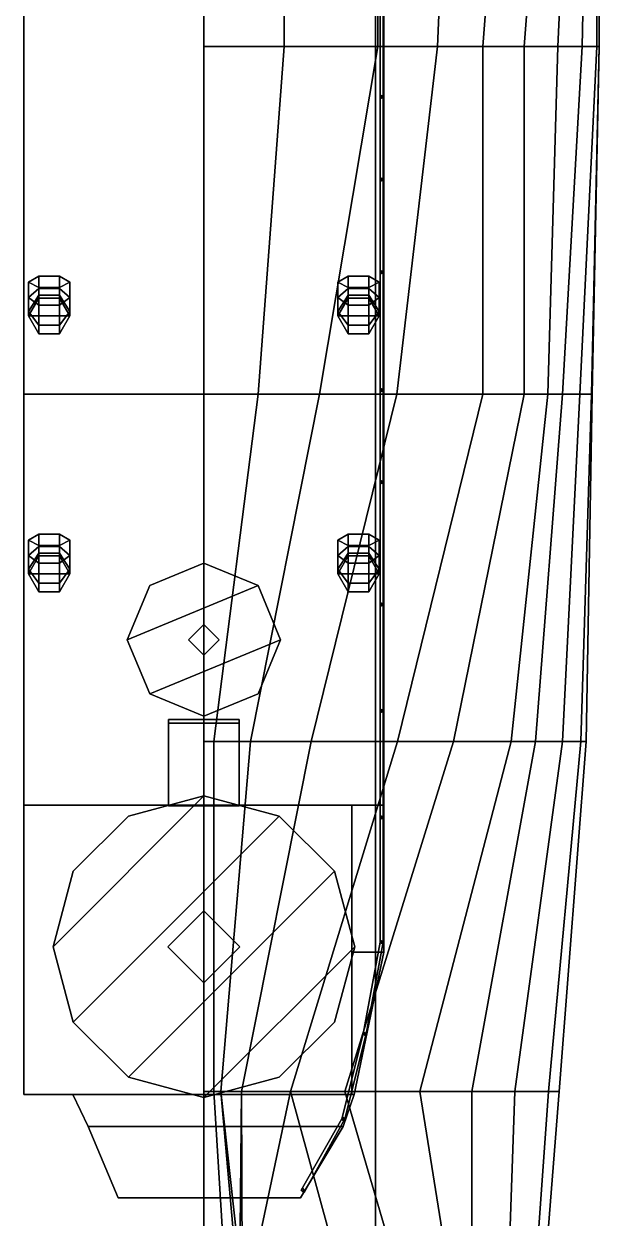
# Model space of a CAD drawing. Extents: x -5.2 to 5.2, y -31.7 to 31.7.
# Drawn here: x -2.35 to 5.16, y -20.73 to -5.12 of the extents above; entities that cross this region are included whole.
import ezdxf

# ---------------------------------------------------------------- set-up
doc = ezdxf.new("R2010")
doc.units = 0
doc.layers.get('0').update_dxf_attribs({"linetype": 'CONTINUOUS'})
doc.layers.add('RAILINGS', color=6, linetype='CONTINUOUS')

msp = doc.modelspace()

# ---------------------------------------------------------------- linework, layer by layer
for points in [[(1.05, -0.89, -4.94), (1.05, -5.42, -4.91), (0, -5.42, -5.06), (0, -0.89, -5.04)], [(0, -0.89, 0.71), (0, -5.42, 0.74), (2.24, -5.42, 0.68), (2.24, -0.89, 0.65)], [(2.27, -0.89, -4.73), (2.27, -5.42, -4.7), (1.05, -5.42, -4.91), (1.05, -0.89, -4.94)], [(2.24, -5.42, 0.68), (5.16, -5.42, 0.51), (5.14, -0.89, 0.48), (2.24, -0.89, 0.65)], [(3.24, -0.89, -4.45), (3.05, -5.42, -4.41), (2.27, -5.42, -4.7), (2.27, -0.89, -4.73)], [(3.99, -0.89, -4.12), (3.64, -5.42, -4.09), (3.05, -5.42, -4.41), (3.24, -0.89, -4.45)], [(4.53, -0.89, -3.63), (4.18, -5.42, -3.6), (3.64, -5.42, -4.09), (3.99, -0.89, -4.12)], [(4.83, -0.89, -3.08), (4.62, -5.42, -3.05), (4.18, -5.42, -3.6), (4.53, -0.89, -3.63)], [(5.03, -0.89, -2.33), (4.94, -5.42, -2.3), (4.62, -5.42, -3.05), (4.83, -0.89, -3.08)], [(5.13, -0.89, -1.41), (5.13, -5.42, -1.38), (4.94, -5.42, -2.3), (5.03, -0.89, -2.33)], [(5.14, -0.89, 0.48), (5.16, -5.42, 0.51), (5.13, -5.42, -1.38), (5.13, -0.89, -1.41)], [(-2.35, -4.83, 0.67), (-2.35, -9.96, 0.8), (-2.35, -9.96, 3.11), (-2.35, -4.83, 2.85)], [(-2.35, -4.83, 2.85), (-2.35, -9.96, 3.11), (2.35, -9.96, 3.11), (2.35, -4.83, 2.85)], [(2.35, -9.96, 3.11), (2.35, -9.96, 0.8), (2.35, -4.83, 0.67), (2.35, -4.83, 2.85)], [(1.05, -5.42, -4.91), (0.71, -9.96, -4.97), (0, -9.96, -5.09), (0, -5.42, -5.06)], [(0, -5.42, 0.74), (0, -9.96, 0.87), (2.24, -9.96, 0.81), (2.24, -5.42, 0.68)], [(2.27, -5.42, -4.7), (1.51, -9.96, -4.7), (0.71, -9.96, -4.97), (1.05, -5.42, -4.91)], [(3.05, -5.42, -4.41), (2.52, -9.96, -4.1), (1.51, -9.96, -4.7), (2.27, -5.42, -4.7)], [(2.24, -9.96, 0.81), (5.07, -9.96, 0.7), (5.16, -5.42, 0.51), (2.24, -5.42, 0.68)], [(3.64, -5.42, -4.09), (3.64, -9.96, -3.2), (2.52, -9.96, -4.1), (3.05, -5.42, -4.41)], [(4.18, -5.42, -3.6), (4.18, -9.96, -2.55), (3.64, -9.96, -3.2), (3.64, -5.42, -4.09)], [(4.62, -5.42, -3.05), (4.49, -9.96, -2.01), (4.18, -9.96, -2.55), (4.18, -5.42, -3.6)], [(4.94, -5.42, -2.3), (4.68, -9.96, -1.57), (4.49, -9.96, -2.01), (4.62, -5.42, -3.05)], [(5.13, -5.42, -1.38), (4.91, -9.96, -0.7), (4.68, -9.96, -1.57), (4.94, -5.42, -2.3)], [(5.16, -5.42, 0.51), (5.06, -9.96, 0.38), (4.91, -9.96, -0.7), (5.13, -5.42, -1.38)], [(5.16, -5.42, 0.51), (5.07, -9.96, 0.7), (5.06, -9.96, 0.38), (5.16, -5.42, 0.51)], [(-2.155, -8.42, 4.97), (-2.29, -8.5, 4.53), (-2.29, -8.7, 4.53), (-2.155, -8.8, 4.89)], [(-2.29, -8.5, 4.53), (-2.155, -8.42, 4.97), (-2.155, -8.8, 4.89), (-2.29, -8.7, 4.53)], [(-1.885, -8.42, 4.97), (-2.155, -8.42, 4.97), (-2.155, -8.8, 4.89), (-1.885, -8.8, 4.89)], [(-2.155, -8.42, 4.97), (-1.885, -8.42, 4.97), (-1.885, -8.8, 4.89), (-2.155, -8.8, 4.89)], [(-1.75, -8.5, 4.53), (-1.885, -8.42, 4.97), (-1.885, -8.8, 4.89), (-1.75, -8.7, 4.53)], [(-1.885, -8.42, 4.97), (-1.75, -8.5, 4.53), (-1.75, -8.7, 4.53), (-1.885, -8.8, 4.89)], [(1.885, -8.42, 4.97), (1.75, -8.5, 4.53), (1.75, -8.7, 4.53), (1.885, -8.8, 4.89)], [(1.75, -8.5, 4.53), (1.885, -8.42, 4.97), (1.885, -8.8, 4.89), (1.75, -8.7, 4.53)], [(2.155, -8.42, 4.97), (1.885, -8.42, 4.97), (1.885, -8.8, 4.89), (2.155, -8.8, 4.89)], [(1.885, -8.42, 4.97), (2.155, -8.42, 4.97), (2.155, -8.8, 4.89), (1.885, -8.8, 4.89)], [(2.29, -8.5, 4.53), (2.155, -8.42, 4.97), (2.155, -8.8, 4.89), (2.29, -8.7, 4.53)], [(2.155, -8.42, 4.97), (2.29, -8.5, 4.53), (2.29, -8.7, 4.53), (2.155, -8.8, 4.89)], [(-2.29, -8.5, 4.53), (-2.155, -8.57, 4.11), (-2.155, -8.58, 4.11), (-2.29, -8.7, 4.53)], [(-2.155, -8.57, 4.11), (-2.29, -8.5, 4.53), (-2.29, -8.7, 4.53), (-2.155, -8.58, 4.11)], [(-2.155, -8.67, 4.06), (-2.29, -8.88, 4.37), (-2.29, -8.7, 4.53), (-2.155, -8.58, 4.11)], [(-2.29, -8.88, 4.37), (-2.155, -8.67, 4.06), (-2.155, -8.58, 4.11), (-2.29, -8.7, 4.53)], [(-2.155, -8.57, 4.11), (-1.885, -8.57, 4.11), (-1.885, -8.58, 4.11), (-2.155, -8.58, 4.11)], [(-1.885, -8.57, 4.11), (-2.155, -8.57, 4.11), (-2.155, -8.58, 4.11), (-1.885, -8.58, 4.11)], [(-1.885, -8.67, 4.06), (-2.155, -8.67, 4.06), (-2.155, -8.58, 4.11), (-1.885, -8.58, 4.11)], [(-2.155, -8.67, 4.06), (-1.885, -8.67, 4.06), (-1.885, -8.58, 4.11), (-2.155, -8.58, 4.11)], [(-1.885, -8.57, 4.11), (-1.75, -8.5, 4.53), (-1.75, -8.7, 4.53), (-1.885, -8.58, 4.11)], [(-1.75, -8.5, 4.53), (-1.885, -8.57, 4.11), (-1.885, -8.58, 4.11), (-1.75, -8.7, 4.53)], [(-1.75, -8.88, 4.37), (-1.885, -8.67, 4.06), (-1.885, -8.58, 4.11), (-1.75, -8.7, 4.53)], [(-1.885, -8.67, 4.06), (-1.75, -8.88, 4.37), (-1.75, -8.7, 4.53), (-1.885, -8.58, 4.11)], [(1.75, -8.5, 4.53), (1.885, -8.57, 4.11), (1.885, -8.58, 4.11), (1.75, -8.7, 4.53)], [(1.885, -8.57, 4.11), (1.75, -8.5, 4.53), (1.75, -8.7, 4.53), (1.885, -8.58, 4.11)], [(1.885, -8.67, 4.06), (1.75, -8.88, 4.37), (1.75, -8.7, 4.53), (1.885, -8.58, 4.11)], [(1.75, -8.88, 4.37), (1.885, -8.67, 4.06), (1.885, -8.58, 4.11), (1.75, -8.7, 4.53)], [(1.885, -8.57, 4.11), (2.155, -8.57, 4.11), (2.155, -8.58, 4.11), (1.885, -8.58, 4.11)], [(2.155, -8.57, 4.11), (1.885, -8.57, 4.11), (1.885, -8.58, 4.11), (2.155, -8.58, 4.11)], [(2.155, -8.67, 4.06), (1.885, -8.67, 4.06), (1.885, -8.58, 4.11), (2.155, -8.58, 4.11)], [(1.885, -8.67, 4.06), (2.155, -8.67, 4.06), (2.155, -8.58, 4.11), (1.885, -8.58, 4.11)], [(2.155, -8.57, 4.11), (2.29, -8.5, 4.53), (2.29, -8.7, 4.53), (2.155, -8.58, 4.11)], [(2.29, -8.5, 4.53), (2.155, -8.57, 4.11), (2.155, -8.58, 4.11), (2.29, -8.7, 4.53)], [(2.29, -8.88, 4.37), (2.155, -8.67, 4.06), (2.155, -8.58, 4.11), (2.29, -8.7, 4.53)], [(2.155, -8.67, 4.06), (2.29, -8.88, 4.37), (2.29, -8.7, 4.53), (2.155, -8.58, 4.11)], [(-2.155, -8.706, 3.96), (-2.29, -8.94, 4.16), (-2.29, -8.88, 4.37), (-2.155, -8.67, 4.06)], [(-2.29, -8.94, 4.16), (-2.155, -8.706, 3.96), (-2.155, -8.67, 4.06), (-2.29, -8.88, 4.37)], [(-2.29, -8.88, 4.37), (-2.155, -9.06, 4.66), (-2.155, -8.8, 4.89), (-2.29, -8.7, 4.53)], [(-2.155, -9.06, 4.66), (-2.29, -8.88, 4.37), (-2.29, -8.7, 4.53), (-2.155, -8.8, 4.89)], [(-2.155, -8.706, 3.04), (-2.29, -8.94, 3.05), (-2.29, -8.94, 4.16), (-2.155, -8.706, 3.96)], [(-1.885, -8.706, 3.96), (-2.155, -8.706, 3.96), (-2.29, -8.94, 4.16), (-1.75, -8.94, 4.16)], [(-1.885, -8.706, 3.96), (-2.155, -8.706, 3.96), (-2.155, -8.67, 4.06), (-1.885, -8.67, 4.06)], [(-2.155, -8.706, 3.96), (-1.885, -8.706, 3.96), (-1.885, -8.67, 4.06), (-2.155, -8.67, 4.06)], [(-1.885, -8.706, 3.04), (-2.155, -8.706, 3.04), (-2.155, -8.706, 3.96), (-1.885, -8.706, 3.96)], [(-1.75, -8.94, 4.16), (-1.885, -8.706, 3.96), (-1.885, -8.67, 4.06), (-1.75, -8.88, 4.37)], [(-1.885, -8.706, 3.96), (-1.75, -8.94, 4.16), (-1.75, -8.88, 4.37), (-1.885, -8.67, 4.06)], [(-1.885, -9.06, 4.66), (-1.75, -8.88, 4.37), (-1.75, -8.7, 4.53), (-1.885, -8.8, 4.89)], [(-1.75, -8.88, 4.37), (-1.885, -9.06, 4.66), (-1.885, -8.8, 4.89), (-1.75, -8.7, 4.53)], [(-1.75, -8.94, 3.05), (-1.885, -8.706, 3.04), (-1.885, -8.706, 3.96), (-1.75, -8.94, 4.16)], [(1.885, -8.706, 3.96), (1.75, -8.94, 4.16), (1.75, -8.88, 4.37), (1.885, -8.67, 4.06)], [(1.75, -8.94, 4.16), (1.885, -8.706, 3.96), (1.885, -8.67, 4.06), (1.75, -8.88, 4.37)], [(1.75, -8.88, 4.37), (1.885, -9.06, 4.66), (1.885, -8.8, 4.89), (1.75, -8.7, 4.53)], [(1.885, -9.06, 4.66), (1.75, -8.88, 4.37), (1.75, -8.7, 4.53), (1.885, -8.8, 4.89)], [(1.885, -8.706, 3.04), (1.75, -8.94, 3.05), (1.75, -8.94, 4.16), (1.885, -8.706, 3.96)], [(2.155, -8.706, 3.96), (1.885, -8.706, 3.96), (1.75, -8.94, 4.16), (2.29, -8.94, 4.16)], [(2.155, -8.706, 3.96), (1.885, -8.706, 3.96), (1.885, -8.67, 4.06), (2.155, -8.67, 4.06)], [(1.885, -8.706, 3.96), (2.155, -8.706, 3.96), (2.155, -8.67, 4.06), (1.885, -8.67, 4.06)], [(2.155, -8.706, 3.04), (1.885, -8.706, 3.04), (1.885, -8.706, 3.96), (2.155, -8.706, 3.96)], [(2.29, -8.94, 4.16), (2.155, -8.706, 3.96), (2.155, -8.67, 4.06), (2.29, -8.88, 4.37)], [(2.155, -8.706, 3.96), (2.29, -8.94, 4.16), (2.29, -8.88, 4.37), (2.155, -8.67, 4.06)], [(2.155, -9.06, 4.66), (2.29, -8.88, 4.37), (2.29, -8.7, 4.53), (2.155, -8.8, 4.89)], [(2.29, -8.88, 4.37), (2.155, -9.06, 4.66), (2.155, -8.8, 4.89), (2.29, -8.7, 4.53)], [(2.29, -8.94, 3.05), (2.155, -8.706, 3.04), (2.155, -8.706, 3.96), (2.29, -8.94, 4.16)], [(-2.29, -8.94, 4.16), (-2.155, -9.174, 4.35), (-2.155, -9.06, 4.66), (-2.29, -8.88, 4.37)], [(-2.155, -9.174, 4.35), (-2.29, -8.94, 4.16), (-2.29, -8.88, 4.37), (-2.155, -9.06, 4.66)], [(-2.155, -9.06, 4.66), (-1.885, -9.06, 4.66), (-1.885, -8.8, 4.89), (-2.155, -8.8, 4.89)], [(-1.885, -9.06, 4.66), (-2.155, -9.06, 4.66), (-2.155, -8.8, 4.89), (-1.885, -8.8, 4.89)], [(-1.885, -9.174, 4.35), (-1.75, -8.94, 4.16), (-1.75, -8.88, 4.37), (-1.885, -9.06, 4.66)], [(-1.75, -8.94, 4.16), (-1.885, -9.174, 4.35), (-1.885, -9.06, 4.66), (-1.75, -8.88, 4.37)], [(1.75, -8.94, 4.16), (1.885, -9.174, 4.35), (1.885, -9.06, 4.66), (1.75, -8.88, 4.37)], [(1.885, -9.174, 4.35), (1.75, -8.94, 4.16), (1.75, -8.88, 4.37), (1.885, -9.06, 4.66)], [(1.885, -9.06, 4.66), (2.155, -9.06, 4.66), (2.155, -8.8, 4.89), (1.885, -8.8, 4.89)], [(2.155, -9.06, 4.66), (1.885, -9.06, 4.66), (1.885, -8.8, 4.89), (2.155, -8.8, 4.89)], [(2.155, -9.174, 4.35), (2.29, -8.94, 4.16), (2.29, -8.88, 4.37), (2.155, -9.06, 4.66)], [(2.29, -8.94, 4.16), (2.155, -9.174, 4.35), (2.155, -9.06, 4.66), (2.29, -8.88, 4.37)], [(-2.29, -8.94, 3.05), (-2.155, -9.174, 3.06), (-2.155, -9.174, 4.35), (-2.29, -8.94, 4.16)], [(-1.75, -8.94, 4.16), (-2.29, -8.94, 4.16), (-2.155, -9.174, 4.35), (-1.885, -9.174, 4.35)], [(-1.885, -9.174, 3.06), (-1.75, -8.94, 3.05), (-1.75, -8.94, 4.16), (-1.885, -9.174, 4.35)], [(1.75, -8.94, 3.05), (1.885, -9.174, 3.06), (1.885, -9.174, 4.35), (1.75, -8.94, 4.16)], [(2.29, -8.94, 4.16), (1.75, -8.94, 4.16), (1.885, -9.174, 4.35), (2.155, -9.174, 4.35)], [(2.155, -9.174, 3.06), (2.29, -8.94, 3.05), (2.29, -8.94, 4.16), (2.155, -9.174, 4.35)], [(-2.155, -9.174, 4.35), (-1.885, -9.174, 4.35), (-1.885, -9.06, 4.66), (-2.155, -9.06, 4.66)], [(-1.885, -9.174, 4.35), (-2.155, -9.174, 4.35), (-2.155, -9.06, 4.66), (-1.885, -9.06, 4.66)], [(-2.155, -9.174, 3.06), (-1.885, -9.174, 3.06), (-1.885, -9.174, 4.35), (-2.155, -9.174, 4.35)], [(1.885, -9.174, 4.35), (2.155, -9.174, 4.35), (2.155, -9.06, 4.66), (1.885, -9.06, 4.66)], [(2.155, -9.174, 4.35), (1.885, -9.174, 4.35), (1.885, -9.06, 4.66), (2.155, -9.06, 4.66)], [(1.885, -9.174, 3.06), (2.155, -9.174, 3.06), (2.155, -9.174, 4.35), (1.885, -9.174, 4.35)], [(-2.35, -9.96, 3.11), (-2.35, -15.33, 3.4), (2.35, -15.33, 3.4), (2.35, -9.96, 3.11)], [(-2.35, -9.96, 0.8), (-2.35, -15.33, 1.08), (-2.35, -15.33, 3.4), (-2.35, -9.96, 3.11)], [(0.71, -9.96, -4.97), (0.13, -14.5, -5.1), (0, -14.5, -5.12), (0, -9.96, -5.09)], [(0, -9.96, 0.87), (0, -14.5, 1.08), (2.24, -14.5, 1.04), (2.24, -9.96, 0.81)], [(1.51, -9.96, -4.7), (0.61, -14.5, -4.73), (0.13, -14.5, -5.1), (0.71, -9.96, -4.97)], [(2.52, -9.96, -4.1), (1.4, -14.5, -4.13), (0.61, -14.5, -4.73), (1.51, -9.96, -4.7)], [(3.64, -9.96, -3.2), (2.53, -14.5, -3.23), (1.4, -14.5, -4.13), (2.52, -9.96, -4.1)], [(2.24, -14.5, 1.04), (4.99, -14.5, 0.93), (5.07, -9.96, 0.7), (2.24, -9.96, 0.81)], [(2.35, -15.33, 3.4), (2.35, -15.33, 1.08), (2.35, -9.96, 0.8), (2.35, -9.96, 3.11)], [(4.18, -9.96, -2.55), (3.26, -14.5, -2.58), (2.53, -14.5, -3.23), (3.64, -9.96, -3.2)], [(4.49, -9.96, -2.01), (4.01, -14.5, -1.77), (3.26, -14.5, -2.58), (4.18, -9.96, -2.55)], [(4.68, -9.96, -1.57), (4.33, -14.5, -1.26), (4.01, -14.5, -1.77), (4.49, -9.96, -2.01)], [(4.91, -9.96, -0.7), (4.68, -14.5, -0.58), (4.33, -14.5, -1.26), (4.68, -9.96, -1.57)], [(5.06, -9.96, 0.38), (4.92, -14.5, 0.35), (4.68, -14.5, -0.58), (4.91, -9.96, -0.7)], [(5.07, -9.96, 0.7), (4.99, -14.5, 0.93), (4.92, -14.5, 0.35), (5.06, -9.96, 0.38)], [(-2.29, -11.87, 4.69), (-2.155, -11.79, 5.13), (-2.155, -12.17, 5.05), (-2.29, -12.07, 4.69)], [(-2.155, -11.79, 5.13), (-2.29, -11.87, 4.69), (-2.29, -12.07, 4.69), (-2.155, -12.17, 5.05)], [(-2.155, -11.79, 5.13), (-1.885, -11.79, 5.13), (-1.885, -12.17, 5.05), (-2.155, -12.17, 5.05)], [(-1.885, -11.79, 5.13), (-2.155, -11.79, 5.13), (-2.155, -12.17, 5.05), (-1.885, -12.17, 5.05)], [(-1.885, -11.79, 5.13), (-1.75, -11.87, 4.69), (-1.75, -12.07, 4.69), (-1.885, -12.17, 5.05)], [(-1.75, -11.87, 4.69), (-1.885, -11.79, 5.13), (-1.885, -12.17, 5.05), (-1.75, -12.07, 4.69)], [(1.75, -11.87, 4.69), (1.885, -11.79, 5.13), (1.885, -12.17, 5.05), (1.75, -12.07, 4.69)], [(1.885, -11.79, 5.13), (1.75, -11.87, 4.69), (1.75, -12.07, 4.69), (1.885, -12.17, 5.05)], [(1.885, -11.79, 5.13), (2.155, -11.79, 5.13), (2.155, -12.17, 5.05), (1.885, -12.17, 5.05)], [(2.155, -11.79, 5.13), (1.885, -11.79, 5.13), (1.885, -12.17, 5.05), (2.155, -12.17, 5.05)], [(2.155, -11.79, 5.13), (2.29, -11.87, 4.69), (2.29, -12.07, 4.69), (2.155, -12.17, 5.05)], [(2.29, -11.87, 4.69), (2.155, -11.79, 5.13), (2.155, -12.17, 5.05), (2.29, -12.07, 4.69)], [(-2.155, -11.94, 4.27), (-2.29, -11.87, 4.69), (-2.29, -12.07, 4.69), (-2.155, -11.95, 4.27)], [(-2.29, -11.87, 4.69), (-2.155, -11.94, 4.27), (-2.155, -11.95, 4.27), (-2.29, -12.07, 4.69)], [(-2.29, -12.25, 4.53), (-2.155, -12.04, 4.22), (-2.155, -11.95, 4.27), (-2.29, -12.07, 4.69)], [(-2.155, -12.04, 4.22), (-2.29, -12.25, 4.53), (-2.29, -12.07, 4.69), (-2.155, -11.95, 4.27)], [(-1.885, -11.94, 4.27), (-2.155, -11.94, 4.27), (-2.155, -11.95, 4.27), (-1.885, -11.95, 4.27)], [(-2.155, -11.94, 4.27), (-1.885, -11.94, 4.27), (-1.885, -11.95, 4.27), (-2.155, -11.95, 4.27)], [(-2.155, -12.04, 4.22), (-1.885, -12.04, 4.22), (-1.885, -11.95, 4.27), (-2.155, -11.95, 4.27)], [(-1.885, -12.04, 4.22), (-2.155, -12.04, 4.22), (-2.155, -11.95, 4.27), (-1.885, -11.95, 4.27)], [(-1.75, -11.87, 4.69), (-1.885, -11.94, 4.27), (-1.885, -11.95, 4.27), (-1.75, -12.07, 4.69)], [(-1.885, -11.94, 4.27), (-1.75, -11.87, 4.69), (-1.75, -12.07, 4.69), (-1.885, -11.95, 4.27)], [(-1.885, -12.04, 4.22), (-1.75, -12.25, 4.53), (-1.75, -12.07, 4.69), (-1.885, -11.95, 4.27)], [(-1.75, -12.25, 4.53), (-1.885, -12.04, 4.22), (-1.885, -11.95, 4.27), (-1.75, -12.07, 4.69)], [(1.885, -11.94, 4.27), (1.75, -11.87, 4.69), (1.75, -12.07, 4.69), (1.885, -11.95, 4.27)], [(1.75, -11.87, 4.69), (1.885, -11.94, 4.27), (1.885, -11.95, 4.27), (1.75, -12.07, 4.69)], [(1.75, -12.25, 4.53), (1.885, -12.04, 4.22), (1.885, -11.95, 4.27), (1.75, -12.07, 4.69)], [(1.885, -12.04, 4.22), (1.75, -12.25, 4.53), (1.75, -12.07, 4.69), (1.885, -11.95, 4.27)], [(2.155, -11.94, 4.27), (1.885, -11.94, 4.27), (1.885, -11.95, 4.27), (2.155, -11.95, 4.27)], [(1.885, -11.94, 4.27), (2.155, -11.94, 4.27), (2.155, -11.95, 4.27), (1.885, -11.95, 4.27)], [(1.885, -12.04, 4.22), (2.155, -12.04, 4.22), (2.155, -11.95, 4.27), (1.885, -11.95, 4.27)], [(2.155, -12.04, 4.22), (1.885, -12.04, 4.22), (1.885, -11.95, 4.27), (2.155, -11.95, 4.27)], [(2.29, -11.87, 4.69), (2.155, -11.94, 4.27), (2.155, -11.95, 4.27), (2.29, -12.07, 4.69)], [(2.155, -11.94, 4.27), (2.29, -11.87, 4.69), (2.29, -12.07, 4.69), (2.155, -11.95, 4.27)], [(2.155, -12.04, 4.22), (2.29, -12.25, 4.53), (2.29, -12.07, 4.69), (2.155, -11.95, 4.27)], [(2.29, -12.25, 4.53), (2.155, -12.04, 4.22), (2.155, -11.95, 4.27), (2.29, -12.07, 4.69)], [(-2.29, -12.31, 4.32), (-2.155, -12.076, 4.12), (-2.155, -12.04, 4.22), (-2.29, -12.25, 4.53)], [(-2.155, -12.076, 4.12), (-2.29, -12.31, 4.32), (-2.29, -12.25, 4.53), (-2.155, -12.04, 4.22)], [(-2.155, -12.43, 4.82), (-2.29, -12.25, 4.53), (-2.29, -12.07, 4.69), (-2.155, -12.17, 5.05)], [(-2.29, -12.25, 4.53), (-2.155, -12.43, 4.82), (-2.155, -12.17, 5.05), (-2.29, -12.07, 4.69)], [(-2.155, -12.076, 3.12), (-2.29, -12.31, 3.12), (-2.29, -12.31, 4.32), (-2.155, -12.076, 4.12)], [(-1.885, -12.076, 4.12), (-2.155, -12.076, 4.12), (-2.29, -12.31, 4.32), (-1.75, -12.31, 4.32)], [(-2.155, -12.076, 4.12), (-1.885, -12.076, 4.12), (-1.885, -12.04, 4.22), (-2.155, -12.04, 4.22)], [(-1.885, -12.076, 4.12), (-2.155, -12.076, 4.12), (-2.155, -12.04, 4.22), (-1.885, -12.04, 4.22)], [(-1.885, -12.076, 3.12), (-2.155, -12.076, 3.12), (-2.155, -12.076, 4.12), (-1.885, -12.076, 4.12)], [(-1.885, -12.076, 4.12), (-1.75, -12.31, 4.32), (-1.75, -12.25, 4.53), (-1.885, -12.04, 4.22)], [(-1.75, -12.31, 4.32), (-1.885, -12.076, 4.12), (-1.885, -12.04, 4.22), (-1.75, -12.25, 4.53)], [(-1.75, -12.25, 4.53), (-1.885, -12.43, 4.82), (-1.885, -12.17, 5.05), (-1.75, -12.07, 4.69)], [(-1.885, -12.43, 4.82), (-1.75, -12.25, 4.53), (-1.75, -12.07, 4.69), (-1.885, -12.17, 5.05)], [(-1.75, -12.31, 3.12), (-1.885, -12.076, 3.12), (-1.885, -12.076, 4.12), (-1.75, -12.31, 4.32)], [(1.75, -12.31, 4.32), (1.885, -12.076, 4.12), (1.885, -12.04, 4.22), (1.75, -12.25, 4.53)], [(1.885, -12.076, 4.12), (1.75, -12.31, 4.32), (1.75, -12.25, 4.53), (1.885, -12.04, 4.22)], [(1.885, -12.43, 4.82), (1.75, -12.25, 4.53), (1.75, -12.07, 4.69), (1.885, -12.17, 5.05)], [(1.75, -12.25, 4.53), (1.885, -12.43, 4.82), (1.885, -12.17, 5.05), (1.75, -12.07, 4.69)], [(1.885, -12.076, 3.12), (1.75, -12.31, 3.12), (1.75, -12.31, 4.32), (1.885, -12.076, 4.12)], [(2.155, -12.076, 4.12), (1.885, -12.076, 4.12), (1.75, -12.31, 4.32), (2.29, -12.31, 4.32)], [(1.885, -12.076, 4.12), (2.155, -12.076, 4.12), (2.155, -12.04, 4.22), (1.885, -12.04, 4.22)], [(2.155, -12.076, 4.12), (1.885, -12.076, 4.12), (1.885, -12.04, 4.22), (2.155, -12.04, 4.22)], [(2.155, -12.076, 3.12), (1.885, -12.076, 3.12), (1.885, -12.076, 4.12), (2.155, -12.076, 4.12)], [(2.155, -12.076, 4.12), (2.29, -12.31, 4.32), (2.29, -12.25, 4.53), (2.155, -12.04, 4.22)], [(2.29, -12.31, 4.32), (2.155, -12.076, 4.12), (2.155, -12.04, 4.22), (2.29, -12.25, 4.53)], [(2.29, -12.25, 4.53), (2.155, -12.43, 4.82), (2.155, -12.17, 5.05), (2.29, -12.07, 4.69)], [(2.155, -12.43, 4.82), (2.29, -12.25, 4.53), (2.29, -12.07, 4.69), (2.155, -12.17, 5.05)], [(2.29, -12.31, 3.12), (2.155, -12.076, 3.12), (2.155, -12.076, 4.12), (2.29, -12.31, 4.32)], [(-2.155, -12.544, 4.51), (-2.29, -12.31, 4.32), (-2.29, -12.25, 4.53), (-2.155, -12.43, 4.82)], [(-2.29, -12.31, 4.32), (-2.155, -12.544, 4.51), (-2.155, -12.43, 4.82), (-2.29, -12.25, 4.53)], [(-2.29, -12.31, 3.12), (-2.155, -12.544, 3.12), (-2.155, -12.544, 4.51), (-2.29, -12.31, 4.32)], [(-1.75, -12.31, 4.32), (-2.29, -12.31, 4.32), (-2.155, -12.544, 4.51), (-1.885, -12.544, 4.51)], [(-1.885, -12.43, 4.82), (-2.155, -12.43, 4.82), (-2.155, -12.17, 5.05), (-1.885, -12.17, 5.05)], [(-2.155, -12.43, 4.82), (-1.885, -12.43, 4.82), (-1.885, -12.17, 5.05), (-2.155, -12.17, 5.05)], [(-1.75, -12.31, 4.32), (-1.885, -12.544, 4.51), (-1.885, -12.43, 4.82), (-1.75, -12.25, 4.53)], [(-1.885, -12.544, 4.51), (-1.75, -12.31, 4.32), (-1.75, -12.25, 4.53), (-1.885, -12.43, 4.82)], [(-1.885, -12.544, 3.12), (-1.75, -12.31, 3.12), (-1.75, -12.31, 4.32), (-1.885, -12.544, 4.51)], [(-0.707, -12.463, 6.54), (-1, -13.17, 6.54), (0.707, -12.463, 6.54), (0, -12.17, 6.54)], [(0, -12.17, 6.54), (0.707, -12.463, 6.54), (-1, -13.17, 6.54), (-0.707, -12.463, 6.54)], [(-0.707, -12.463, 6.54), (0, -12.17, 6.54), (0, -12.17, 7.31), (-0.707, -12.463, 7.31)], [(-0.707, -12.463, 7.31), (0, -12.17, 7.31), (0, -12.17, 6.54), (-0.707, -12.463, 6.54)], [(0, -12.17, 7.31), (0.707, -12.463, 7.31), (0.707, -12.463, 6.54), (0, -12.17, 6.54)], [(0, -12.17, 6.54), (0.707, -12.463, 6.54), (0.707, -12.463, 7.31), (0, -12.17, 7.31)], [(1.885, -12.544, 4.51), (1.75, -12.31, 4.32), (1.75, -12.25, 4.53), (1.885, -12.43, 4.82)], [(1.75, -12.31, 4.32), (1.885, -12.544, 4.51), (1.885, -12.43, 4.82), (1.75, -12.25, 4.53)], [(1.75, -12.31, 3.12), (1.885, -12.544, 3.12), (1.885, -12.544, 4.51), (1.75, -12.31, 4.32)], [(2.29, -12.31, 4.32), (1.75, -12.31, 4.32), (1.885, -12.544, 4.51), (2.155, -12.544, 4.51)], [(2.155, -12.43, 4.82), (1.885, -12.43, 4.82), (1.885, -12.17, 5.05), (2.155, -12.17, 5.05)], [(1.885, -12.43, 4.82), (2.155, -12.43, 4.82), (2.155, -12.17, 5.05), (1.885, -12.17, 5.05)], [(2.29, -12.31, 4.32), (2.155, -12.544, 4.51), (2.155, -12.43, 4.82), (2.29, -12.25, 4.53)], [(2.155, -12.544, 4.51), (2.29, -12.31, 4.32), (2.29, -12.25, 4.53), (2.155, -12.43, 4.82)], [(2.155, -12.544, 3.12), (2.29, -12.31, 3.12), (2.29, -12.31, 4.32), (2.155, -12.544, 4.51)], [(-1.885, -12.544, 4.51), (-2.155, -12.544, 4.51), (-2.155, -12.43, 4.82), (-1.885, -12.43, 4.82)], [(-2.155, -12.544, 4.51), (-1.885, -12.544, 4.51), (-1.885, -12.43, 4.82), (-2.155, -12.43, 4.82)], [(0.707, -12.463, 6.54), (1, -13.17, 6.54), (-0.707, -13.877, 6.54), (-1, -13.17, 6.54)], [(-1, -13.17, 6.54), (-0.707, -13.877, 6.54), (1, -13.17, 6.54), (0.707, -12.463, 6.54)], [(-1, -13.17, 7.31), (-0.707, -12.463, 7.31), (-0.707, -12.463, 6.54), (-1, -13.17, 6.54)], [(-1, -13.17, 6.54), (-0.707, -12.463, 6.54), (-0.707, -12.463, 7.31), (-1, -13.17, 7.31)], [(0.707, -12.463, 7.31), (1, -13.17, 7.31), (1, -13.17, 6.54), (0.707, -12.463, 6.54)], [(0.707, -12.463, 6.54), (1, -13.17, 6.54), (1, -13.17, 7.31), (0.707, -12.463, 7.31)], [(2.155, -12.544, 4.51), (1.885, -12.544, 4.51), (1.885, -12.43, 4.82), (2.155, -12.43, 4.82)], [(1.885, -12.544, 4.51), (2.155, -12.544, 4.51), (2.155, -12.43, 4.82), (1.885, -12.43, 4.82)], [(-2.155, -12.544, 3.12), (-1.885, -12.544, 3.12), (-1.885, -12.544, 4.51), (-2.155, -12.544, 4.51)], [(1.885, -12.544, 3.12), (2.155, -12.544, 3.12), (2.155, -12.544, 4.51), (1.885, -12.544, 4.51)], [(0, -12.97, 3.27), (-0.2, -13.17, 3.28), (-0.2, -13.17, 6.54), (0, -12.97, 6.54)], [(0.2, -13.17, 3.28), (0, -12.97, 3.27), (0, -12.97, 6.54), (0.2, -13.17, 6.54)], [(-0.707, -13.877, 6.54), (-1, -13.17, 6.54), (-1, -13.17, 7.31), (-0.707, -13.877, 7.31)], [(-0.707, -13.877, 7.31), (-1, -13.17, 7.31), (-1, -13.17, 6.54), (-0.707, -13.877, 6.54)], [(-0.707, -13.877, 6.54), (0, -14.17, 6.54), (0.707, -13.877, 6.54), (1, -13.17, 6.54)], [(1, -13.17, 6.54), (0.707, -13.877, 6.54), (0, -14.17, 6.54), (-0.707, -13.877, 6.54)], [(-0.2, -13.17, 3.28), (0, -13.37, 3.29), (0, -13.37, 6.54), (-0.2, -13.17, 6.54)], [(0, -13.37, 3.29), (0.2, -13.17, 3.28), (0.2, -13.17, 6.54), (0, -13.37, 6.54)], [(1, -13.17, 6.54), (0.707, -13.877, 6.54), (0.707, -13.877, 7.31), (1, -13.17, 7.31)], [(1, -13.17, 7.31), (0.707, -13.877, 7.31), (0.707, -13.877, 6.54), (1, -13.17, 6.54)], [(0, -14.17, 6.54), (-0.707, -13.877, 6.54), (-0.707, -13.877, 7.31), (0, -14.17, 7.31)], [(0, -14.17, 7.31), (-0.707, -13.877, 7.31), (-0.707, -13.877, 6.54), (0, -14.17, 6.54)], [(0.707, -13.877, 7.31), (0, -14.17, 7.31), (0, -14.17, 6.54), (0.707, -13.877, 6.54)], [(0.707, -13.877, 6.54), (0, -14.17, 6.54), (0, -14.17, 7.31), (0.707, -13.877, 7.31)], [(-0.46, -14.26, 4.82), (-0.46, -15.34, 4.82), (-0.46, -15.34, 6.71), (-0.46, -14.21, 6.66)], [(0.46, -14.21, 6.66), (0.46, -14.26, 4.82), (-0.46, -14.26, 4.82), (-0.46, -14.21, 6.66)], [(-0.46, -14.21, 6.66), (-0.46, -15.34, 6.71), (0.46, -15.34, 6.71), (0.46, -14.21, 6.66)], [(0.46, -14.26, 4.82), (0.46, -15.34, 4.82), (-0.46, -15.34, 4.82), (-0.46, -14.26, 4.82)], [(0.46, -15.34, 6.71), (0.46, -15.34, 4.82), (0.46, -14.26, 4.82), (0.46, -14.21, 6.66)], [(0, -14.5, 1.08), (0, -19.07, 1.4), (2.24, -19.07, 1.36), (2.24, -14.5, 1.04)], [(0.13, -14.5, -5.1), (0.13, -19.07, -5.13), (0, -19.07, -5.15), (0, -14.5, -5.12)], [(0.61, -14.5, -4.73), (0.22, -19.07, -4.76), (0.13, -19.07, -5.13), (0.13, -14.5, -5.1)], [(1.4, -14.5, -4.13), (0.49, -19.07, -4.16), (0.22, -19.07, -4.76), (0.61, -14.5, -4.73)], [(2.53, -14.5, -3.23), (1.13, -19.07, -3.26), (0.49, -19.07, -4.16), (1.4, -14.5, -4.13)], [(3.26, -14.5, -2.58), (1.84, -19.07, -2.61), (1.13, -19.07, -3.26), (2.53, -14.5, -3.23)], [(4.01, -14.5, -1.77), (2.82, -19.07, -1.8), (1.84, -19.07, -2.61), (3.26, -14.5, -2.58)], [(2.24, -19.07, 1.36), (4.64, -19.07, 1.26), (4.99, -14.5, 0.93), (2.24, -14.5, 1.04)], [(4.33, -14.5, -1.26), (3.5, -19.07, -1.07), (2.82, -19.07, -1.8), (4.01, -14.5, -1.77)], [(4.68, -14.5, -0.58), (4.06, -19.07, -0.25), (3.5, -19.07, -1.07), (4.33, -14.5, -1.26)], [(4.92, -14.5, 0.35), (4.5, -19.07, 0.73), (4.06, -19.07, -0.25), (4.68, -14.5, -0.58)], [(4.99, -14.5, 0.93), (4.64, -19.07, 1.26), (4.5, -19.07, 0.73), (4.92, -14.5, 0.35)], [(0, -15.21, 4.88), (0.985, -15.474, 4.88), (-1.706, -18.165, 4.88), (-1.97, -17.18, 4.88)], [(-1.97, -17.18, 4.88), (-1.706, -18.165, 4.88), (0.985, -15.474, 4.88), (0, -15.21, 4.88)], [(-1.706, -16.195, 4.88), (-1.97, -17.18, 4.88), (0, -15.21, 4.88), (-0.985, -15.474, 4.88)], [(-0.985, -15.474, 4.88), (0, -15.21, 4.88), (-1.97, -17.18, 4.88), (-1.706, -16.195, 4.88)], [(-0.985, -15.474, 5.72), (0, -15.21, 5.71), (0, -15.21, 4.88), (-0.985, -15.474, 4.88)], [(-0.985, -15.474, 4.88), (0, -15.21, 4.88), (0, -15.21, 5.71), (-0.985, -15.474, 5.72)], [(0.985, -15.474, 4.88), (0, -15.21, 4.88), (0, -15.21, 5.71), (0.985, -15.474, 5.72)], [(0.985, -15.474, 5.72), (0, -15.21, 5.71), (0, -15.21, 4.88), (0.985, -15.474, 4.88)], [(-2.35, -15.33, 1.08), (-2.35, -19.11, 1.36), (-2.35, -19.11, 3.74), (-2.35, -15.33, 3.4)], [(-2.35, -15.33, 3.4), (-2.35, -19.11, 3.74), (1.93, -19.11, 3.74), (1.93, -15.33, 3.4)], [(-0.46, -15.34, 6.71), (-0.46, -15.34, 4.82), (0.46, -15.34, 4.82), (0.46, -15.34, 6.71)], [(1.93, -15.33, 3.4), (1.93, -15.33, 1.08), (2.35, -15.33, 1.08), (2.35, -15.33, 3.4)], [(1.93, -19.11, 3.74), (1.93, -19.11, 1.36), (1.93, -15.33, 1.08), (1.93, -15.33, 3.4)], [(2.35, -15.33, 3.4), (2.35, -17.25, 3.57), (1.93, -17.25, 3.573), (1.93, -15.33, 3.4)], [(1.93, -15.33, 3.4), (1.93, -17.25, 3.573), (2.35, -17.25, 3.57), (2.35, -15.33, 3.4)], [(-1.706, -18.165, 4.88), (-0.985, -18.886, 4.88), (1.706, -16.195, 4.88), (0.985, -15.474, 4.88)], [(0.985, -15.474, 4.88), (1.706, -16.195, 4.88), (-0.985, -18.886, 4.88), (-1.706, -18.165, 4.88)], [(-1.706, -16.195, 4.88), (-0.985, -15.474, 4.88), (-0.985, -15.474, 5.72), (-1.706, -16.195, 5.73)], [(-1.706, -16.195, 5.73), (-0.985, -15.474, 5.72), (-0.985, -15.474, 4.88), (-1.706, -16.195, 4.88)], [(1.706, -16.195, 4.88), (0.985, -15.474, 4.88), (0.985, -15.474, 5.72), (1.706, -16.195, 5.73)], [(1.706, -16.195, 5.73), (0.985, -15.474, 5.72), (0.985, -15.474, 4.88), (1.706, -16.195, 4.88)], [(-1.97, -17.18, 5.76), (-1.706, -16.195, 5.73), (-1.706, -16.195, 4.88), (-1.97, -17.18, 4.88)], [(-1.97, -17.18, 4.88), (-1.706, -16.195, 4.88), (-1.706, -16.195, 5.73), (-1.97, -17.18, 5.76)], [(-0.985, -18.886, 4.88), (0, -19.15, 4.88), (1.97, -17.18, 4.88), (1.706, -16.195, 4.88)], [(1.706, -16.195, 4.88), (1.97, -17.18, 4.88), (0, -19.15, 4.88), (-0.985, -18.886, 4.88)], [(1.97, -17.18, 4.88), (1.706, -16.195, 4.88), (1.706, -16.195, 5.73), (1.97, -17.18, 5.76)], [(1.97, -17.18, 5.76), (1.706, -16.195, 5.73), (1.706, -16.195, 4.88), (1.97, -17.18, 4.88)], [(0, -16.71, 3.52), (-0.47, -17.18, 3.56), (-0.47, -17.18, 4.88), (0, -16.71, 4.88)], [(0.47, -17.18, 3.56), (0, -16.71, 3.52), (0, -16.71, 4.88), (0.47, -17.18, 4.88)], [(-1.706, -18.165, 4.88), (-1.97, -17.18, 4.88), (-1.97, -17.18, 5.76), (-1.706, -18.165, 5.78)], [(-1.706, -18.165, 5.78), (-1.97, -17.18, 5.76), (-1.97, -17.18, 4.88), (-1.706, -18.165, 4.88)], [(-0.47, -17.18, 3.56), (0, -17.65, 3.6), (0, -17.65, 4.88), (-0.47, -17.18, 4.88)], [(0, -19.15, 4.88), (0.985, -18.886, 4.88), (1.706, -18.165, 4.88), (1.97, -17.18, 4.88)], [(1.97, -17.18, 4.88), (1.706, -18.165, 4.88), (0.985, -18.886, 4.88), (0, -19.15, 4.88)], [(0, -17.65, 3.6), (0.47, -17.18, 3.56), (0.47, -17.18, 4.88), (0, -17.65, 4.88)], [(1.706, -18.165, 4.88), (1.97, -17.18, 4.88), (1.97, -17.18, 5.76), (1.706, -18.165, 5.78)], [(1.706, -18.165, 5.78), (1.97, -17.18, 5.76), (1.97, -17.18, 4.88), (1.706, -18.165, 4.88)], [(2.35, -17.25, 3.57), (1.96, -19.11, 3.74), (1.93, -19.11, 3.74), (1.93, -17.25, 3.573)], [(1.93, -17.25, 3.573), (1.93, -19.11, 3.74), (1.96, -19.11, 3.74), (2.35, -17.25, 3.57)], [(-0.985, -18.886, 5.8), (-1.706, -18.165, 5.78), (-1.706, -18.165, 4.88), (-0.985, -18.886, 4.88)], [(-0.985, -18.886, 4.88), (-1.706, -18.165, 4.88), (-1.706, -18.165, 5.78), (-0.985, -18.886, 5.8)], [(0.985, -18.886, 5.8), (1.706, -18.165, 5.78), (1.706, -18.165, 4.88), (0.985, -18.886, 4.88)], [(0.985, -18.886, 4.88), (1.706, -18.165, 4.88), (1.706, -18.165, 5.78), (0.985, -18.886, 5.8)], [(0, -19.15, 4.88), (-0.985, -18.886, 4.88), (-0.985, -18.886, 5.8), (0, -19.15, 5.81)], [(0, -19.15, 5.81), (-0.985, -18.886, 5.8), (-0.985, -18.886, 4.88), (0, -19.15, 4.88)], [(0, -19.15, 5.81), (0.985, -18.886, 5.8), (0.985, -18.886, 4.88), (0, -19.15, 4.88)], [(0, -19.15, 4.88), (0.985, -18.886, 4.88), (0.985, -18.886, 5.8), (0, -19.15, 5.81)], [(-2.35, -19.11, 3.74), (-2.35, -19.11, 1.36), (1.93, -19.11, 1.36), (1.93, -19.11, 3.74)], [(-1.71, -19.11, 3.74), (-1.51, -19.53, 3.78), (1.82, -19.53, 3.78), (1.96, -19.11, 3.74)], [(1.96, -19.11, 3.74), (1.82, -19.53, 3.78), (-1.51, -19.53, 3.78), (-1.71, -19.11, 3.74)], [(0, -19.07, 1.4), (0, -21.33, 1.57), (2.24, -21.33, 1.53), (2.24, -19.07, 1.36)], [(0.13, -19.07, -5.13), (0.27, -21.33, -3.94), (0, -21.33, -4.04), (0, -19.07, -5.15)], [(0.22, -19.07, -4.76), (0.42, -21.33, -3.74), (0.27, -21.33, -3.94), (0.13, -19.07, -5.13)], [(0.22, -19.07, -4.76), (0.47, -21.33, -3.57), (0.42, -21.33, -3.74), (0.22, -19.07, -4.76)], [(0.49, -19.07, -4.16), (0.47, -21.33, -3.35), (0.47, -21.33, -3.57), (0.22, -19.07, -4.76)], [(0.49, -19.07, -4.16), (0.5, -21.33, -3.22), (0.47, -21.33, -3.35), (0.49, -19.07, -4.16)], [(1.13, -19.07, -3.26), (0.65, -21.33, -3.05), (0.5, -21.33, -3.22), (0.49, -19.07, -4.16)], [(1.13, -19.07, -3.26), (1.75, -21.33, -2.15), (0.65, -21.33, -3.05), (1.13, -19.07, -3.26)], [(1.84, -19.07, -2.61), (2.5, -21.33, -1.5), (1.75, -21.33, -2.15), (1.13, -19.07, -3.26)], [(2.82, -19.07, -1.8), (3.18, -21.33, -0.8), (2.5, -21.33, -1.5), (1.84, -19.07, -2.61)], [(2.24, -21.33, 1.53), (4.46, -21.33, 1.43), (4.64, -19.07, 1.26), (2.24, -19.07, 1.36)], [(3.5, -19.07, -1.07), (3.5, -21.33, -0.43), (3.18, -21.33, -0.8), (2.82, -19.07, -1.8)], [(4.06, -19.07, -0.25), (3.98, -21.33, 0.27), (3.5, -21.33, -0.43), (3.5, -19.07, -1.07)], [(4.5, -19.07, 0.73), (4.34, -21.33, 1.01), (3.98, -21.33, 0.27), (4.06, -19.07, -0.25)], [(4.64, -19.07, 1.26), (4.46, -21.33, 1.43), (4.34, -21.33, 1.01), (4.5, -19.07, 0.73)], [(1.82, -19.53, 3.78), (1.26, -20.46, 3.87), (-1.12, -20.46, 3.87), (-1.51, -19.53, 3.78)], [(-1.51, -19.53, 3.78), (-1.12, -20.46, 3.87), (1.26, -20.46, 3.87), (1.82, -19.53, 3.78)]]:
    msp.add_3dface(points)
at = {"layer": 'RAILINGS'}
for points in [[(5.16, -0.89, 0.48), (5.16, -5.42, 0.51), (5.16, -5.42, 1.71), (5.16, -0.89, 1.6)], [(5.16, -0.89, 1.6), (5.16, -5.42, 1.71), (5.16, -5.42, 0.51), (5.16, -0.89, 0.48)], [(2.34, -4.74, 3.87), (2.34, -6.08, 3.93), (2.3, -6.08, 3.93), (2.3, -4.74, 3.87)], [(2.3, -4.74, 3.87), (2.3, -6.08, 3.93), (2.34, -6.08, 3.93), (2.34, -4.74, 3.87)], [(5.16, -5.42, 1.71), (5.07, -9.96, 1.93), (5.07, -9.96, 0.7), (5.16, -5.42, 0.51)], [(5.16, -5.42, 0.51), (5.07, -9.96, 0.7), (5.07, -9.96, 1.93), (5.16, -5.42, 1.71)], [(2.32, -6.06, 2.91), (2.3, -6.08, 2.91), (2.3, -6.08, 3.93), (2.32, -6.06, 3.93)], [(2.3, -6.08, 2.91), (2.32, -6.1, 2.91), (2.32, -6.1, 3.93), (2.3, -6.08, 3.93)], [(2.34, -6.08, 3.93), (2.34, -7.16, 3.98), (2.3, -7.16, 3.98), (2.3, -6.08, 3.93)], [(2.3, -6.08, 3.93), (2.3, -7.16, 3.98), (2.34, -7.16, 3.98), (2.34, -6.08, 3.93)], [(2.34, -6.08, 2.91), (2.32, -6.06, 2.91), (2.32, -6.06, 3.93), (2.34, -6.08, 3.93)], [(2.32, -6.1, 2.91), (2.34, -6.08, 2.91), (2.34, -6.08, 3.93), (2.32, -6.1, 3.93)], [(2.32, -7.14, 2.96), (2.3, -7.16, 2.96), (2.3, -7.16, 3.98), (2.32, -7.14, 3.98)], [(2.3, -7.16, 2.96), (2.32, -7.18, 2.96), (2.32, -7.18, 3.98), (2.3, -7.16, 3.98)], [(2.34, -7.16, 3.98), (2.34, -8.37, 4.04), (2.3, -8.37, 4.04), (2.3, -7.16, 3.98)], [(2.3, -7.16, 3.98), (2.3, -8.37, 4.04), (2.34, -8.37, 4.04), (2.34, -7.16, 3.98)], [(2.34, -7.16, 2.96), (2.32, -7.14, 2.96), (2.32, -7.14, 3.98), (2.34, -7.16, 3.98)], [(2.32, -7.18, 2.96), (2.34, -7.16, 2.96), (2.34, -7.16, 3.98), (2.32, -7.18, 3.98)], [(2.32, -8.35, 3.02), (2.3, -8.37, 3.02), (2.3, -8.37, 4.04), (2.32, -8.35, 4.04)], [(2.3, -8.37, 3.02), (2.32, -8.39, 3.02), (2.32, -8.39, 4.04), (2.3, -8.37, 4.04)], [(2.3, -8.37, 4.04), (2.3, -9.91, 4.12), (2.34, -9.91, 4.12), (2.34, -8.37, 4.04)], [(2.34, -8.37, 4.04), (2.34, -9.91, 4.12), (2.3, -9.91, 4.12), (2.3, -8.37, 4.04)], [(2.34, -8.37, 3.02), (2.32, -8.35, 3.02), (2.32, -8.35, 4.04), (2.34, -8.37, 4.04)], [(2.32, -8.39, 3.02), (2.34, -8.37, 3.02), (2.34, -8.37, 4.04), (2.32, -8.39, 4.04)], [(2.32, -9.89, 3.1), (2.3, -9.91, 3.1), (2.3, -9.91, 4.12), (2.32, -9.89, 4.12)], [(2.3, -9.91, 3.1), (2.32, -9.93, 3.1), (2.32, -9.93, 4.12), (2.3, -9.91, 4.12)], [(2.34, -9.91, 4.12), (2.34, -11.11, 4.19), (2.3, -11.11, 4.19), (2.3, -9.91, 4.12)], [(2.3, -9.91, 4.12), (2.3, -11.11, 4.19), (2.34, -11.11, 4.19), (2.34, -9.91, 4.12)], [(2.34, -9.91, 3.1), (2.32, -9.89, 3.1), (2.32, -9.89, 4.12), (2.34, -9.91, 4.12)], [(2.32, -9.93, 3.1), (2.34, -9.91, 3.1), (2.34, -9.91, 4.12), (2.32, -9.93, 4.12)], [(5.07, -9.96, 0.7), (4.99, -14.5, 0.93), (4.99, -14.5, 2.18), (5.07, -9.96, 1.93)], [(5.07, -9.96, 1.93), (4.99, -14.5, 2.18), (4.99, -14.5, 0.93), (5.07, -9.96, 0.7)], [(2.32, -11.09, 3.17), (2.3, -11.11, 3.17), (2.3, -11.11, 4.19), (2.32, -11.09, 4.19)], [(2.3, -11.11, 3.17), (2.32, -11.13, 3.17), (2.32, -11.13, 4.19), (2.3, -11.11, 4.19)], [(2.3, -11.11, 4.19), (2.3, -12.71, 4.27), (2.34, -12.71, 4.27), (2.34, -11.11, 4.19)], [(2.34, -11.11, 4.19), (2.34, -12.71, 4.27), (2.3, -12.71, 4.27), (2.3, -11.11, 4.19)], [(2.34, -11.11, 3.17), (2.32, -11.09, 3.17), (2.32, -11.09, 4.19), (2.34, -11.11, 4.19)], [(2.32, -11.13, 3.17), (2.34, -11.11, 3.17), (2.34, -11.11, 4.19), (2.32, -11.13, 4.19)], [(2.32, -12.69, 3.25), (2.3, -12.71, 3.25), (2.3, -12.71, 4.27), (2.32, -12.69, 4.27)], [(2.3, -12.71, 3.25), (2.32, -12.73, 3.25), (2.32, -12.73, 4.27), (2.3, -12.71, 4.27)], [(2.34, -12.71, 4.27), (2.34, -14.1, 4.35), (2.3, -14.1, 4.35), (2.3, -12.71, 4.27)], [(2.3, -12.71, 4.27), (2.3, -14.1, 4.35), (2.34, -14.1, 4.35), (2.34, -12.71, 4.27)], [(2.34, -12.71, 3.25), (2.32, -12.69, 3.25), (2.32, -12.69, 4.27), (2.34, -12.71, 4.27)], [(2.32, -12.73, 3.25), (2.34, -12.71, 3.25), (2.34, -12.71, 4.27), (2.32, -12.73, 4.27)], [(2.32, -14.08, 3.33), (2.3, -14.1, 3.33), (2.3, -14.1, 4.35), (2.32, -14.08, 4.35)], [(2.3, -14.1, 3.33), (2.32, -14.12, 3.33), (2.32, -14.12, 4.35), (2.3, -14.1, 4.35)], [(2.3, -14.1, 4.35), (2.3, -15.49, 4.43), (2.34, -15.49, 4.43), (2.34, -14.1, 4.35)], [(2.34, -14.1, 4.35), (2.34, -15.49, 4.43), (2.3, -15.49, 4.43), (2.3, -14.1, 4.35)], [(2.34, -14.1, 3.33), (2.32, -14.08, 3.33), (2.32, -14.08, 4.35), (2.34, -14.1, 4.35)], [(2.32, -14.12, 3.33), (2.34, -14.1, 3.33), (2.34, -14.1, 4.35), (2.32, -14.12, 4.35)], [(4.99, -14.5, 2.18), (4.64, -19.07, 2.54), (4.64, -19.07, 1.26), (4.99, -14.5, 0.93)], [(4.99, -14.5, 0.93), (4.64, -19.07, 1.26), (4.64, -19.07, 2.54), (4.99, -14.5, 2.18)], [(2.32, -15.47, 3.41), (2.3, -15.49, 3.41), (2.3, -15.49, 4.43), (2.32, -15.47, 4.43)], [(2.3, -15.49, 3.41), (2.32, -15.51, 3.41), (2.32, -15.51, 4.43), (2.3, -15.49, 4.43)], [(2.34, -15.49, 4.43), (2.34, -17.12, 4.57), (2.3, -17.12, 4.57), (2.3, -15.49, 4.43)], [(2.3, -15.49, 4.43), (2.3, -17.12, 4.57), (2.34, -17.12, 4.57), (2.34, -15.49, 4.43)], [(2.34, -15.49, 3.41), (2.32, -15.47, 3.41), (2.32, -15.47, 4.43), (2.34, -15.49, 4.43)], [(2.32, -15.51, 3.41), (2.34, -15.49, 3.41), (2.34, -15.49, 4.43), (2.32, -15.51, 4.43)], [(2.3, -17.12, 4.57), (2.08, -18.32, 4.68), (2.12, -18.32, 4.68), (2.34, -17.12, 4.57)], [(2.34, -17.12, 4.57), (2.12, -18.32, 4.68), (2.08, -18.32, 4.68), (2.3, -17.12, 4.57)], [(2.32, -17.1, 3.55), (2.3, -17.12, 3.55), (2.3, -17.12, 4.57), (2.32, -17.1, 4.57)], [(2.3, -17.12, 3.55), (2.32, -17.14, 3.55), (2.32, -17.14, 4.57), (2.3, -17.12, 4.57)], [(2.34, -17.12, 3.55), (2.32, -17.1, 3.55), (2.32, -17.1, 4.57), (2.34, -17.12, 4.57)], [(2.32, -17.14, 3.55), (2.34, -17.12, 3.55), (2.34, -17.12, 4.57), (2.32, -17.14, 4.57)], [(2.12, -18.32, 4.68), (1.84, -19.43, 4.79), (1.8, -19.43, 4.79), (2.08, -18.32, 4.68)], [(2.08, -18.32, 4.68), (1.8, -19.43, 4.79), (1.84, -19.43, 4.79), (2.12, -18.32, 4.68)], [(2.1, -18.3, 3.66), (2.08, -18.32, 3.66), (2.08, -18.32, 4.68), (2.1, -18.3, 4.68)], [(2.08, -18.32, 3.66), (2.1, -18.34, 3.66), (2.1, -18.34, 4.68), (2.08, -18.32, 4.68)], [(2.12, -18.32, 3.66), (2.1, -18.3, 3.66), (2.1, -18.3, 4.68), (2.12, -18.32, 4.68)], [(2.1, -18.34, 3.66), (2.12, -18.32, 3.66), (2.12, -18.32, 4.68), (2.1, -18.34, 4.68)], [(4.64, -19.07, 1.26), (4.46, -21.33, 1.43), (4.46, -21.33, 2.73), (4.64, -19.07, 2.54)], [(4.64, -19.07, 2.54), (4.46, -21.33, 2.73), (4.46, -21.33, 1.43), (4.64, -19.07, 1.26)], [(1.8, -19.43, 4.79), (1.27, -20.36, 4.88), (1.31, -20.39, 4.88), (1.84, -19.43, 4.79)], [(1.84, -19.43, 4.79), (1.31, -20.39, 4.88), (1.27, -20.36, 4.88), (1.8, -19.43, 4.79)], [(1.82, -19.41, 3.77), (1.8, -19.43, 3.77), (1.8, -19.43, 4.79), (1.82, -19.41, 4.79)], [(1.8, -19.43, 3.77), (1.82, -19.45, 3.77), (1.82, -19.45, 4.79), (1.8, -19.43, 4.79)], [(1.84, -19.43, 3.77), (1.82, -19.41, 3.77), (1.82, -19.41, 4.79), (1.84, -19.43, 4.79)], [(1.82, -19.45, 3.77), (1.84, -19.43, 3.77), (1.84, -19.43, 4.79), (1.82, -19.45, 4.79)], [(1.29, -20.34, 3.86), (1.27, -20.36, 3.86), (1.27, -20.36, 4.88), (1.29, -20.34, 4.88)], [(1.27, -20.36, 3.86), (1.29, -20.38, 3.86), (1.29, -20.38, 4.88), (1.27, -20.36, 4.88)], [(1.31, -20.36, 3.86), (1.29, -20.34, 3.86), (1.29, -20.34, 4.88), (1.31, -20.36, 4.88)], [(1.29, -20.38, 3.86), (1.31, -20.36, 3.86), (1.31, -20.36, 4.88), (1.29, -20.38, 4.88)]]:
    msp.add_3dface(points, dxfattribs=at)

doc.saveas('drawing.dxf')
